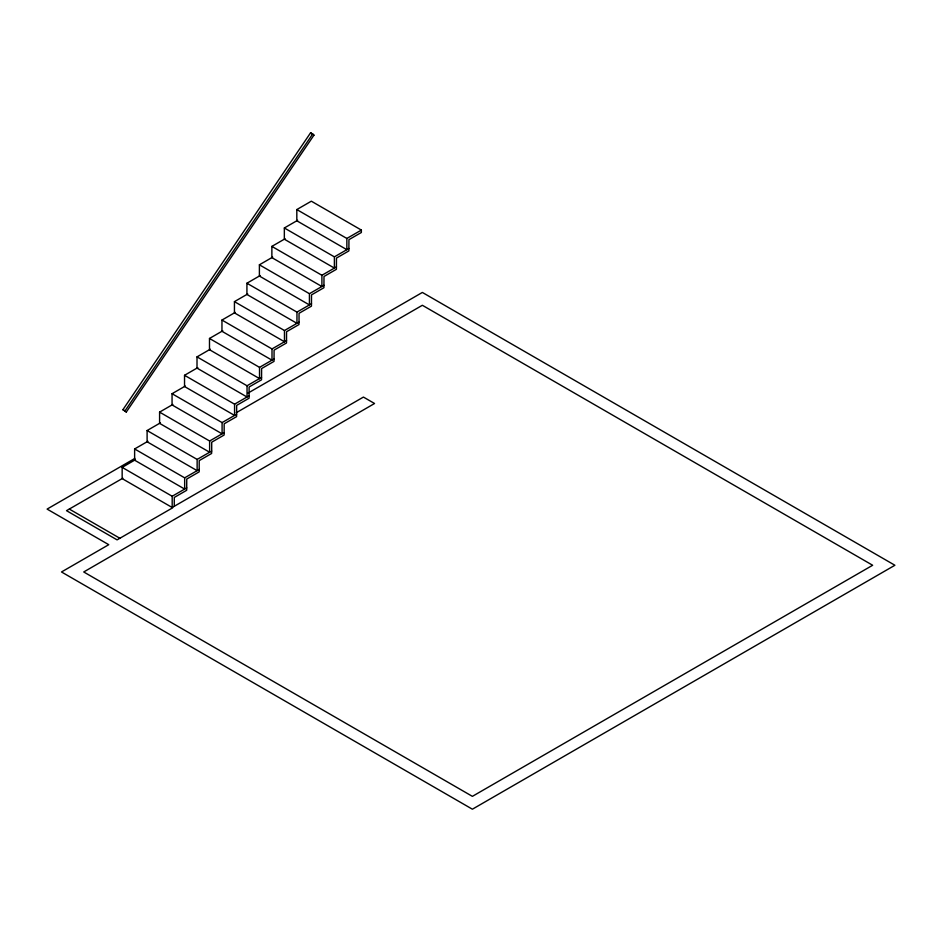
<?xml version="1.0" encoding="UTF-8"?>
<svg xmlns="http://www.w3.org/2000/svg" width="942" height="942" viewBox="0 0 942 942"><rect width="100%" height="100%" fill="white"/><g stroke="black" fill="none" stroke-linecap="round" stroke-linejoin="round"><path stroke-width="1.41" d="M122.955 409.64L310.589 132.798L312.673 133.999L313.945 135.165L126.322 412.007L122.955 409.64L126.322 412.007M125.039 410.842L312.673 133.999M296.824 209.56L346.856 238.456L346.856 249.689L296.824 220.793L296.824 209.56L311.331 201.188L361.363 230.072L361.363 232.486L348.94 239.657L348.881 250.902L336.471 258.073L336.412 269.306L323.989 276.489L323.93 287.722L311.508 294.893L311.461 306.138L299.038 313.309L299.038 322.14L284.472 330.524L234.44 301.64L234.44 312.874L284.472 341.758L286.556 340.557L272.002 348.94L221.959 320.056L221.959 331.29L272.002 360.174L272.002 348.94M284.343 227.976L334.386 256.86L334.386 268.093L284.343 239.209L284.343 227.976L297.648 220.298M271.873 246.392L321.905 275.276L321.905 286.509L271.873 257.625L271.873 246.392L285.167 238.715M259.391 264.808L309.423 293.692L309.423 304.925L259.391 276.041L259.391 264.808L272.685 257.131M246.922 283.224L296.954 312.108L296.954 323.341L246.922 294.457L246.922 283.224L260.216 275.547M234.44 301.64L247.734 293.963M346.856 238.456L361.363 230.072M221.959 320.056L235.264 312.379M334.386 256.86L348.94 248.476M247.04 385.773L247.04 397.006L197.008 368.11L197.008 356.877L247.04 385.773L261.546 377.389L259.521 378.59L209.489 349.706L209.489 338.461L222.783 330.783M321.905 275.276L336.471 266.892M197.008 356.877L210.313 349.199M309.423 293.692L323.989 285.308M184.538 375.293L234.57 404.177L234.57 415.422L184.538 386.526L184.538 375.293L197.832 367.615M296.954 312.108L311.508 303.724M172.056 393.709L222.088 422.593L222.088 433.826L172.056 404.942L172.056 393.709L185.35 386.032M159.587 412.125L209.619 441.009L209.619 452.242L159.587 423.358L159.587 412.125L172.881 404.448M147.105 430.541L197.137 459.425L197.137 470.659L147.105 441.774L147.105 430.541L160.399 422.864M209.489 338.461L259.521 367.356L274.087 358.973M134.624 448.957L184.667 477.841L184.667 489.075L134.624 460.191L134.624 448.957L147.929 441.28M134.871 458.424L47.1 509.092L108.754 544.688L61.501 571.971L472.389 809.202L894.9 565.259L422.357 292.444L248.087 393.061M122.86 478.195L66.505 510.67L117.091 539.872L172.68 507.785L122.154 478.607L122.154 467.373L135.448 459.696M234.57 404.177L249.124 395.793M236.289 412.702L422.357 305.279L872.657 565.259L472.389 796.355L83.732 571.971L374.551 403.494L363.424 397.077L172.186 507.491L172.186 496.257L122.154 467.373M222.088 422.593L236.654 414.209L236.654 405.39L249.077 398.219L249.124 386.974L261.546 379.803L261.605 368.558L274.028 361.387L274.087 350.141L286.509 342.97L286.556 331.725L298.979 324.554L298.979 322.152M209.619 441.009L224.172 432.625M197.137 459.425L211.703 451.041L211.703 442.21L224.125 435.039L224.172 423.806L236.595 416.635L236.595 414.221M184.667 477.841L199.221 469.457M172.186 496.257L186.751 487.874M313.945 135.165L310.589 132.798M69.343 509.092L119.87 538.271M284.472 330.524L284.472 341.758M259.521 367.356L259.521 378.59M211.644 451.053L211.644 453.455L199.221 460.626L199.174 471.871L186.751 479.042L186.693 490.287L174.27 497.458L174.27 506.29"/></g></svg>
